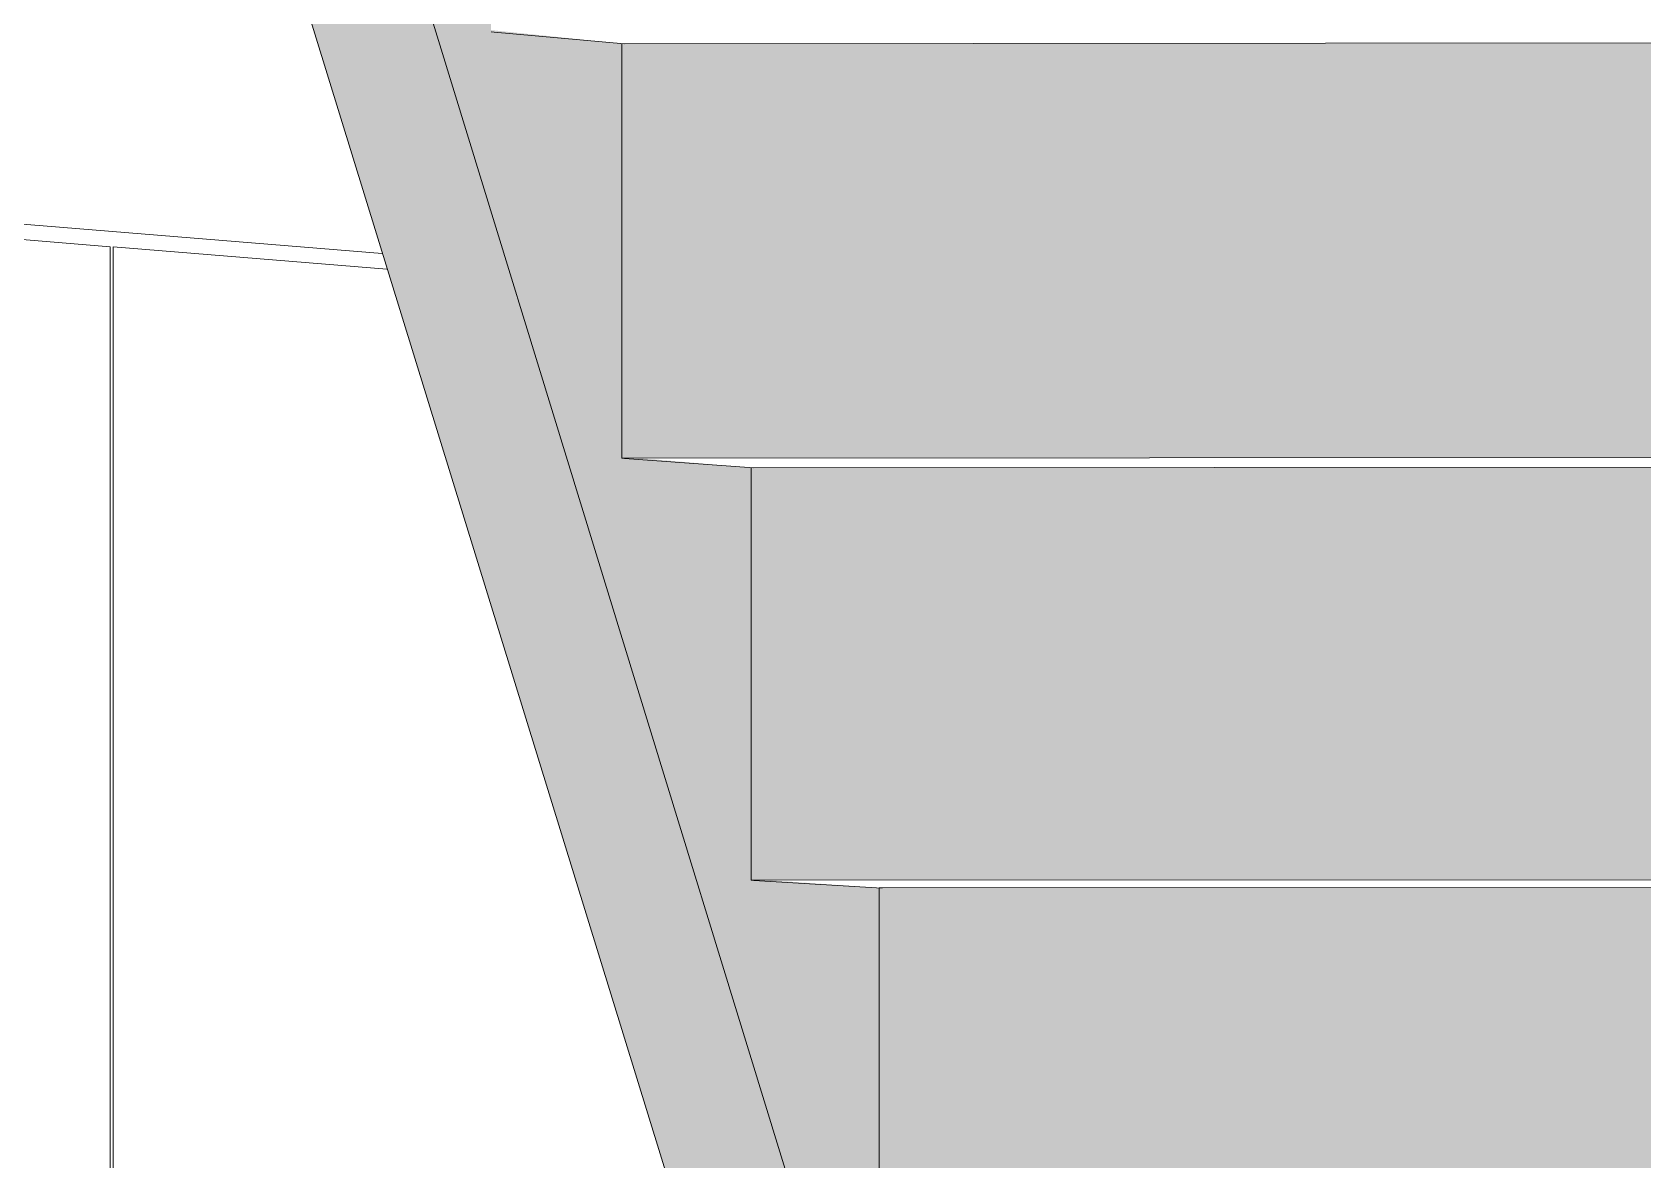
# Model space of a CAD drawing. Header units: inches. Extents: x 27328 to 121296, y -4075 to 4147.
# Drawn here: x 49625.24959 to 49625.26336, y 60.01135 to 60.02098 of the extents above; entities that cross this region are included whole.
import ezdxf

# ---------------------------------------------------------------- set-up
doc = ezdxf.new("R2010")
doc.units = ezdxf.units.IN
doc.header["$MEASUREMENT"] = 0
for name, color, linetype, lineweight in [('A-WALL', 113, 'Continuous', 9), ('A-WALL-PATT', 111, 'Continuous', 9), ('S-STRS', 31, 'Continuous', 9)]:
    doc.layers.add(name, color=color, linetype=linetype, lineweight=lineweight)

# ---------------------------------------------------------------- blocks, each defined once
blk = doc.blocks.new('FP_250-mezzanine - perspective')
at = {"layer": 'A-WALL-PATT'}
for p, q in [((23035.614575, 60.019152), (23035.604142, 60.019992)), ((23035.616901, 60.019094), (23035.609484, 60.019696)), ((23035.614575, 60.019152), (23035.614575, 59.993966)), ((23035.614601, 60.01915), (23035.614601, 59.993967)), ((23035.616942, 60.018961), (23035.614601, 60.01915))]:
    blk.add_line(p, q, dxfattribs=at)

msp = doc.modelspace()

# ---------------------------------------------------------------- hatches: boundary and pattern name
at = {"layer": 'S-STRS', "lineweight": 5}
for points in [[(49625.26069, 59.996098), (49625.260881, 59.999643), (49625.26006, 59.999643), (49625.26006, 60.003103), (49625.258995, 60.00312), (49625.258995, 60.006593), (49625.25792, 60.006629), (49625.25792, 60.010116), (49625.256834, 60.010172), (49625.256834, 60.013673), (49625.255739, 60.013748), (49625.255739, 60.017263), (49625.254633, 60.017358), (49625.254633, 60.020887), (49625.253516, 60.021003), (49625.253516, 60.024546), (49625.252389, 60.024683), (49625.252389, 60.02824), (49625.251251, 60.028398), (49625.251251, 60.0288), (49625.250814, 60.028795), (49625.250788, 60.028332), (49625.259881, 59.998733)], [(49625.26069, 59.996098), (49625.250788, 60.028332), (49625.249738, 60.028331), (49625.259684, 59.996098)], [(49625.254633, 60.017345), (49625.275909, 60.017358), (49625.274918, 60.020899), (49625.254633, 60.020885), (49625.254633, 60.019985)], [(49625.254658, 60.017343), (49625.275909, 60.017356), (49625.275618, 60.018396), (49625.254658, 60.018383)], [(49625.255739, 60.013738), (49625.276915, 60.013747), (49625.275928, 60.017273), (49625.255739, 60.017261), (49625.255739, 60.015735)], [(49625.255764, 60.013736), (49625.276915, 60.013746), (49625.276625, 60.014782), (49625.255764, 60.014771)], [(49625.256834, 60.010164), (49625.277911, 60.010171), (49625.276929, 60.013681), (49625.256834, 60.013671), (49625.256834, 60.011485)]]:
    msp.add_hatch(color=256, dxfattribs=at).paths.add_polyline_path(points, flags=0)

# ---------------------------------------------------------------- linework, layer by layer
at = {"layer": 'S-STRS'}
for p, q in [((49625.249738, 60.028331), (49625.259684, 59.996098)), ((49625.250788, 60.028332), (49625.26069, 59.996098)), ((49625.253542, 60.020985), (49625.253516, 60.020987)), ((49625.253542, 60.020985), (49625.254658, 60.020885)), ((49625.274917, 60.020902), (49625.254633, 60.020887)), ((49625.254633, 60.017345), (49625.254633, 60.020887)), ((49625.275909, 60.017358), (49625.254633, 60.017345)), ((49625.254658, 60.017343), (49625.254633, 60.017345)), ((49625.254658, 60.017343), (49625.255764, 60.017261)), ((49625.275928, 60.017275), (49625.255739, 60.017263)), ((49625.255739, 60.013738), (49625.255739, 60.017263)), ((49625.276915, 60.013747), (49625.255739, 60.013738)), ((49625.255764, 60.013736), (49625.255739, 60.013738)), ((49625.255764, 60.013736), (49625.256859, 60.013671)), ((49625.276929, 60.013682), (49625.256834, 60.013673)), ((49625.256834, 60.010164), (49625.256834, 60.013673))]:
    msp.add_line(p, q, dxfattribs=at)

# ---------------------------------------------------------------- block references
at = {"layer": 'A-WALL'}
msp.add_blockref('FP_250-mezzanine - perspective', (26589.635683, 0), dxfattribs=at)

doc.saveas('drawing.dxf')
